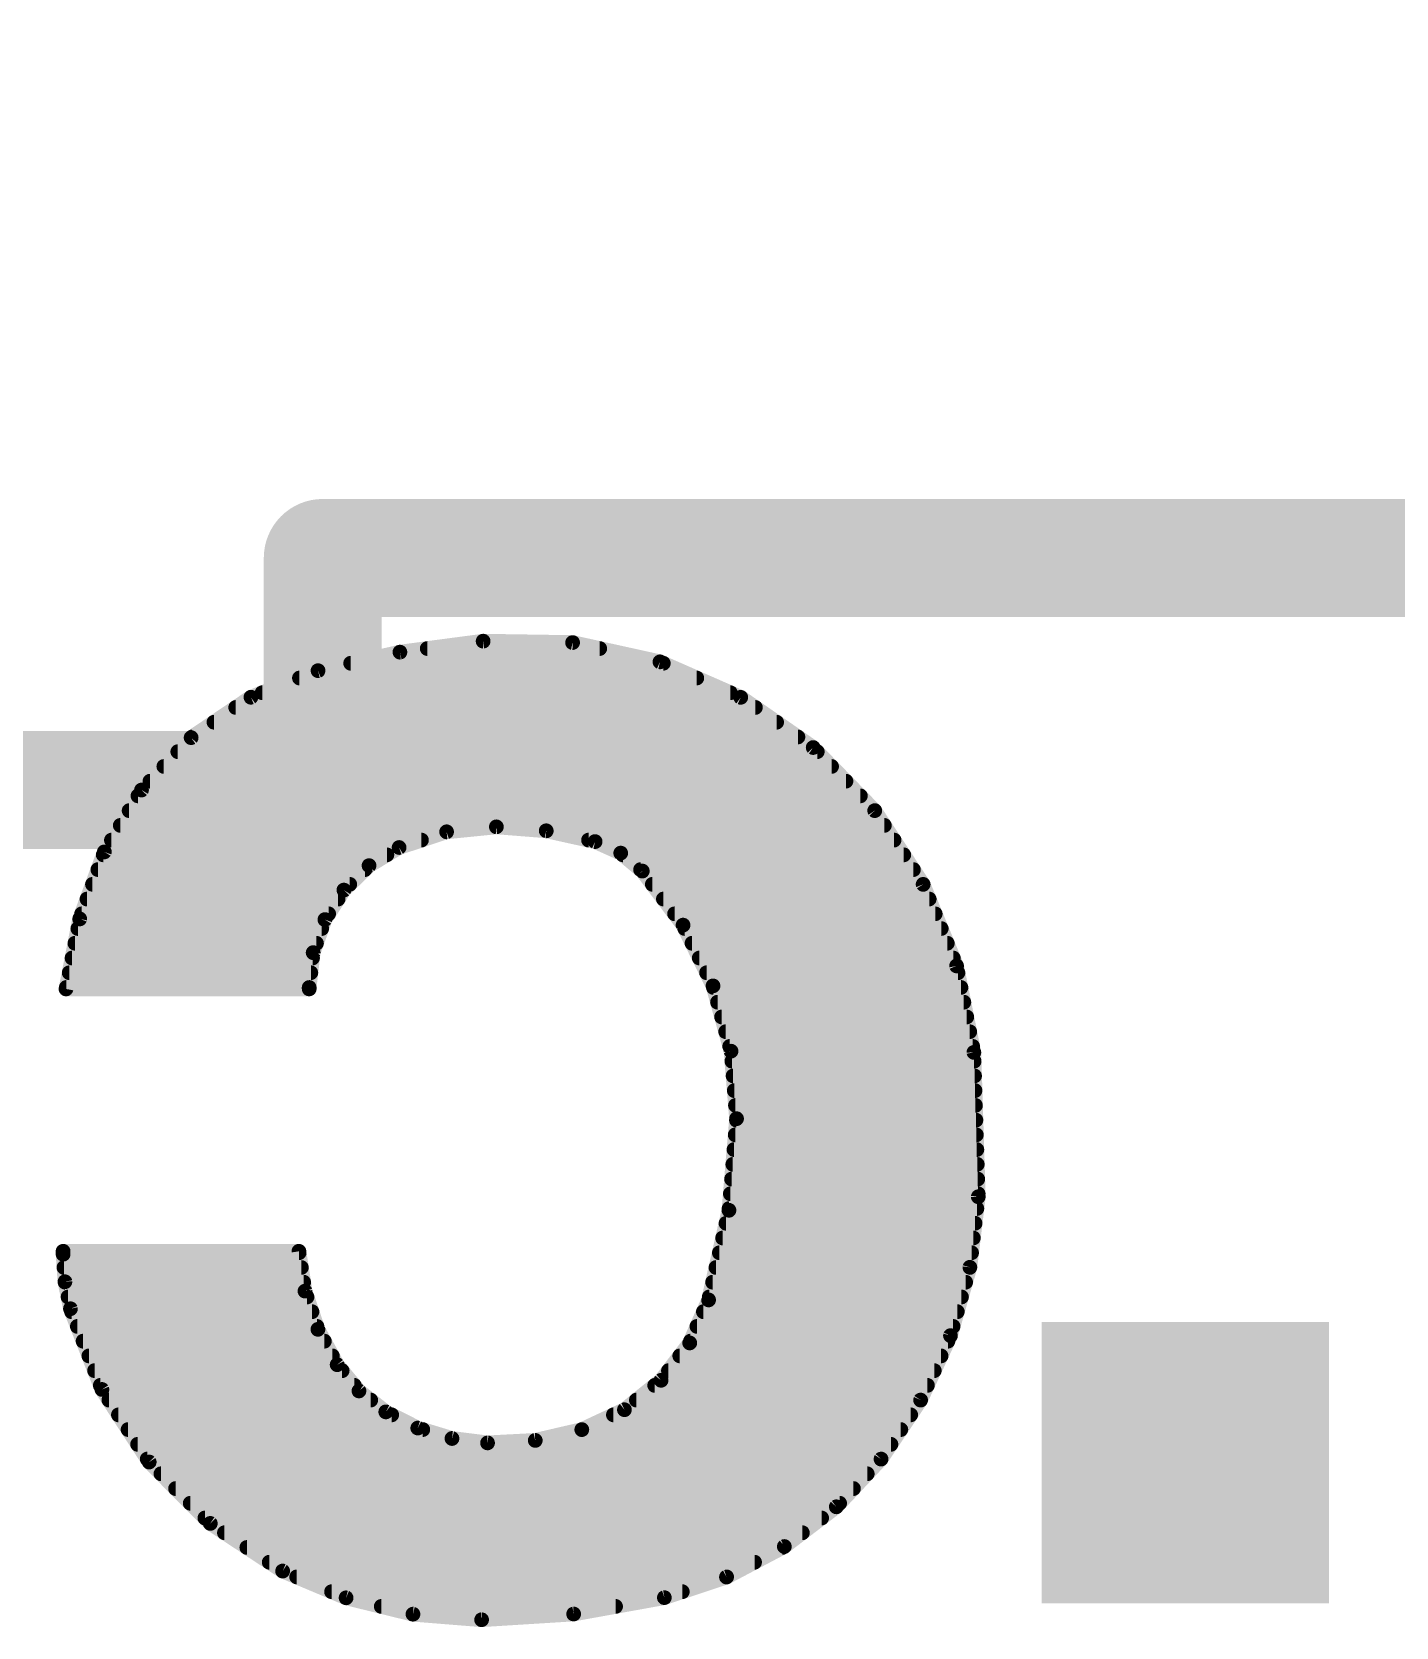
# Model space of a CAD drawing. Extents: x -0.1 to 38.2, y -26.7 to 20.4.
# Drawn here: x 14.549 to 16.9, y 1.412 to 4.162 of the extents above; entities that cross this region are included whole.
import ezdxf

# ---------------------------------------------------------------- set-up
doc = ezdxf.new("R2010")
doc.units = 0
for name, color, linetype in [('21', 41, 'CONTINUOUS'), ('22', 40, 'CONTINUOUS'), ('51', 53, 'CONTINUOUS')]:
    doc.layers.add(name, color=color, linetype=linetype)

# ---------------------------------------------------------------- blocks, each defined once
blk = doc.blocks.new('RECT')
blk.add_solid([(-0.5, -0.5), (0.5, -0.5), (-0.5, 0.5), (0.5, 0.5)])

msp = doc.modelspace()

# ---------------------------------------------------------------- linework, layer by layer
at = {"layer": '21', "const_width": 0.2032}
for points in [[(15.05, 2.855), (15.05, 3.255)], [(15.05, 3.255), (23.05, 3.255)], [(14.285, 2.855), (15.05, 2.855)]]:
    msp.add_lwpolyline(points, dxfattribs=at)
at = {"layer": '21', "const_width": 0.1016}
for points in [[(15.1008, 3.255, 1), (14.9992, 3.255)], [(15.05, 3.3058, 1), (15.05, 3.2042)], [(15.05, 2.8042, 1), (15.05, 2.9058)], [(14.9992, 2.855, 1), (15.1008, 2.855)]]:
    msp.add_lwpolyline(points, format="xyb", dxfattribs=at)
at = {"layer": '22', "const_width": 0.0254}
for points in [[(15.3264, 3.1115), (15.183, 3.0926)], [(15.2301, 3.0988), (15.5274, 3.0988)], [(15.4806, 3.1091), (15.3264, 3.1115)], [(15.6312, 3.0759), (15.4806, 3.1091)], [(15.183, 3.0926), (15.0419, 3.0607)], [(15.0981, 3.0734), (15.6369, 3.0734)], [(15.7703, 3.0148), (15.6312, 3.0759)], [(15.0419, 3.0607), (14.9262, 3.0149)], [(15.0098, 3.048), (15.6947, 3.048)], [(14.9262, 3.0149), (14.8232, 2.9453)], [(14.9456, 3.0226), (15.7525, 3.0226)], [(15.8952, 2.9282), (15.7703, 3.0148)], [(14.9, 2.9972), (15.7957, 2.9972)], [(14.8625, 2.9718), (15.8323, 2.9718)], [(14.8232, 2.9453), (14.7376, 2.855)], [(14.8249, 2.9464), (15.869, 2.9464)], [(14.8002, 2.921), (15.9023, 2.921)], [(16.0013, 2.8194), (15.8952, 2.9282)], [(14.7761, 2.8956), (15.927, 2.8956)], [(14.7376, 2.855), (14.6736, 2.7483)], [(14.7521, 2.8702), (15.9518, 2.8702)], [(14.7163, 2.8194), (16.0014, 2.8194)], [(14.7315, 2.8448), (15.9766, 2.8448)], [(16.0847, 2.6924), (16.0013, 2.8194)], [(14.701, 2.794), (16.018, 2.794)], [(14.6858, 2.7686), (15.2201, 2.7686)], [(15.1816, 2.7559), (15.2634, 2.7829)], [(15.2634, 2.7829), (15.3492, 2.7915)], [(15.3492, 2.7915), (15.4352, 2.7847)], [(15.4352, 2.7847), (15.5194, 2.7661)], [(15.5081, 2.7686), (16.0347, 2.7686)], [(15.5194, 2.7661), (15.5635, 2.7463)], [(14.6736, 2.7483), (14.6311, 2.6328)], [(14.6717, 2.7432), (15.1605, 2.7432)], [(15.1298, 2.7247), (15.1816, 2.7559)], [(15.5635, 2.7463), (15.6007, 2.7153)], [(15.5672, 2.7432), (16.0514, 2.7432)], [(14.6624, 2.7178), (15.1228, 2.7178)], [(15.0865, 2.6825), (15.1298, 2.7247)], [(15.5977, 2.7178), (16.0681, 2.7178)], [(15.6007, 2.7153), (15.671, 2.6221)], [(14.6531, 2.6924), (15.0966, 2.6924)], [(15.0538, 2.6316), (15.0865, 2.6825)], [(15.618, 2.6924), (16.0848, 2.6924)], [(16.1424, 2.5518), (16.0847, 2.6924)], [(14.6437, 2.667), (15.0765, 2.667)], [(15.6371, 2.667), (16.0952, 2.667)], [(14.6311, 2.6328), (14.6075, 2.5121)], [(14.6344, 2.6416), (15.0602, 2.6416)], [(15.0335, 2.5747), (15.0538, 2.6316)], [(15.6563, 2.6416), (16.1056, 2.6416)], [(14.6279, 2.6162), (15.0483, 2.6162)], [(15.671, 2.6221), (15.7226, 2.5174)], [(15.6739, 2.6162), (16.116, 2.6162)], [(14.6229, 2.5908), (15.0392, 2.5908)], [(15.0266, 2.5146), (15.0335, 2.5747)], [(15.6864, 2.5908), (16.1264, 2.5908)], [(14.6179, 2.5654), (15.0324, 2.5654)], [(15.6989, 2.5654), (16.1368, 2.5654)], [(16.1722, 2.4028), (16.1424, 2.5518)], [(14.613, 2.54), (15.0295, 2.54)], [(15.7114, 2.54), (16.1448, 2.54)], [(15.7226, 2.5174), (15.7537, 2.4049)], [(14.6075, 2.5121), (15.0266, 2.5121)], [(14.608, 2.5146), (15.0266, 2.5146)], [(15.0266, 2.5121), (15.0266, 2.5146)], [(15.7233, 2.5146), (16.1499, 2.5146)], [(15.7304, 2.4892), (16.1549, 2.4892)], [(15.7374, 2.4638), (16.16, 2.4638)], [(15.7444, 2.4384), (16.1651, 2.4384)], [(15.7514, 2.413), (16.1702, 2.413)], [(15.7537, 2.4049), (15.7632, 2.2885)], [(15.7551, 2.3876), (16.1727, 2.3876)], [(16.1798, 2.1539), (16.1722, 2.4028)], [(15.7572, 2.3622), (16.1734, 2.3622)], [(15.7593, 2.3368), (16.1742, 2.3368)], [(15.7613, 2.3114), (16.175, 2.3114)], [(15.7632, 2.2885), (15.7501, 2.1306)], [(15.763, 2.286), (16.1758, 2.286)], [(15.7609, 2.2606), (16.1765, 2.2606)], [(15.7588, 2.2352), (16.1773, 2.2352)], [(15.7567, 2.2098), (16.1781, 2.2098)], [(15.7546, 2.1844), (16.1789, 2.1844)], [(15.7503, 2.1336), (16.1774, 2.1336)], [(15.7525, 2.159), (16.1796, 2.159)], [(16.1653, 2.0323), (16.1798, 2.1539)], [(15.7501, 2.1306), (15.715, 1.9761)], [(15.745, 2.1082), (16.1743, 2.1082)], [(15.7392, 2.0828), (16.1713, 2.0828)], [(15.0089, 2.0599), (14.6025, 2.0599)], [(14.6025, 2.0599), (14.6025, 2.0549)], [(14.6025, 2.0574), (15.0093, 2.0574)], [(14.6025, 2.0549), (14.6057, 2.0075)], [(15.0195, 1.9912), (15.0089, 2.0599)], [(15.7335, 2.0574), (16.1683, 2.0574)], [(14.604, 2.032), (15.0132, 2.032)], [(15.7277, 2.032), (16.1652, 2.032)], [(16.1319, 1.9146), (16.1653, 2.0323)], [(14.6057, 2.0075), (14.6152, 1.9609)], [(14.6059, 2.0066), (15.0171, 2.0066)], [(15.7219, 2.0066), (16.158, 2.0066)], [(14.6111, 1.9812), (15.0228, 1.9812)], [(15.0417, 1.9254), (15.0195, 1.9912)], [(15.715, 1.9761), (15.6824, 1.9019)], [(15.7162, 1.9812), (16.1508, 1.9812)], [(14.6152, 1.9609), (14.6694, 1.8218)], [(14.6172, 1.9558), (15.0314, 1.9558)], [(15.7061, 1.9558), (16.1436, 1.9558)], [(14.6271, 1.9304), (15.04, 1.9304)], [(15.0749, 1.8644), (15.0417, 1.9254)], [(15.6949, 1.9304), (16.1364, 1.9304)], [(16.0804, 1.8035), (16.1319, 1.9146)], [(14.637, 1.905), (15.0528, 1.905)], [(15.6824, 1.9019), (15.6331, 1.8376)], [(15.6838, 1.905), (16.1274, 1.905)], [(14.6469, 1.8796), (15.0666, 1.8796)], [(15.1124, 1.8192), (15.0749, 1.8644)], [(15.6653, 1.8796), (16.1157, 1.8796)], [(14.6568, 1.8542), (15.0834, 1.8542)], [(15.6331, 1.8376), (15.5699, 1.7869)], [(15.6459, 1.8542), (16.1039, 1.8542)], [(14.6667, 1.8288), (15.1044, 1.8288)], [(14.6694, 1.8218), (14.7509, 1.6967)], [(14.6814, 1.8034), (15.1327, 1.8034)], [(15.1587, 1.7831), (15.1124, 1.8192)], [(15.5905, 1.8034), (16.0804, 1.8034)], [(15.6222, 1.8288), (16.0921, 1.8288)], [(16.0122, 1.7018), (16.0804, 1.8035)], [(14.6979, 1.778), (15.1688, 1.778)], [(15.2138, 1.7552), (15.1587, 1.7831)], [(15.5699, 1.7869), (15.4965, 1.7526)], [(15.551, 1.778), (16.0633, 1.778)], [(14.7145, 1.7526), (15.2224, 1.7526)], [(15.2728, 1.7373), (15.2138, 1.7552)], [(15.4965, 1.7526), (15.4163, 1.734)], [(15.4965, 1.7526), (16.0463, 1.7526)], [(14.731, 1.7272), (16.0292, 1.7272)], [(15.334, 1.7297), (15.2728, 1.7373)], [(15.4163, 1.734), (15.334, 1.7297)], [(14.7476, 1.7018), (16.0122, 1.7018)], [(14.7509, 1.6967), (14.8562, 1.5909)], [(15.9351, 1.6195), (16.0122, 1.7018)], [(14.7711, 1.6764), (15.9884, 1.6764)], [(14.7964, 1.651), (15.9646, 1.651)], [(14.8216, 1.6256), (15.9408, 1.6256)], [(15.8455, 1.5511), (15.9351, 1.6195)], [(14.8469, 1.6002), (15.9098, 1.6002)], [(14.8562, 1.5909), (14.9809, 1.5088)], [(14.8806, 1.5748), (15.8766, 1.5748)], [(14.9192, 1.5494), (15.8423, 1.5494)], [(15.7458, 1.4984), (15.8455, 1.5511)], [(14.9578, 1.524), (15.7942, 1.524)], [(14.9809, 1.5088), (15.0902, 1.4627)], [(15.0051, 1.4986), (15.7461, 1.4986)], [(15.0652, 1.4732), (15.6696, 1.4732)], [(15.6388, 1.463), (15.7458, 1.4984)], [(15.0902, 1.4627), (15.2055, 1.4344)], [(15.1509, 1.4478), (15.5546, 1.4478)], [(15.4824, 1.4348), (15.6388, 1.463)], [(15.2055, 1.4344), (15.3238, 1.4249)], [(15.3238, 1.4249), (15.4824, 1.4348)]]:
    msp.add_lwpolyline(points, dxfattribs=at)
at = {"layer": '22', "const_width": 0.0127}
for points in [[(15.2301, 3.1052, 1), (15.2301, 3.0925)], [(15.3265, 3.1178, 1), (15.3263, 3.1052)], [(15.3272, 3.1052, 1), (15.3256, 3.1178)], [(15.482, 3.1153, 1), (15.4792, 3.1029)], [(15.4805, 3.1028, 1), (15.4807, 3.1155)], [(15.5274, 3.0925, 1), (15.5274, 3.1052)], [(15.0981, 3.0798, 1), (15.0981, 3.0671)], [(15.1822, 3.0989, 1), (15.1838, 3.0863)], [(15.1844, 3.0864, 1), (15.1816, 3.0988)], [(15.6338, 3.0817, 1), (15.6286, 3.0701)], [(15.6298, 3.0697, 1), (15.6326, 3.0821)], [(15.6369, 3.0671, 1), (15.6369, 3.0798)], [(15.0098, 3.0543, 1), (15.0098, 3.0417)], [(15.0405, 3.0669, 1), (15.0433, 3.0545)], [(15.0442, 3.0548, 1), (15.0396, 3.0666)], [(15.6947, 3.0417, 1), (15.6947, 3.0543)], [(14.9239, 3.0208, 1), (14.9286, 3.009)], [(14.9298, 3.0097, 1), (14.9227, 3.0202)], [(14.9456, 3.029, 1), (14.9456, 3.0163)], [(15.7525, 3.0163, 1), (15.7525, 3.029)], [(15.7739, 3.02, 1), (15.7667, 3.0095)], [(15.7678, 3.0089, 1), (15.7729, 3.0206)], [(14.9, 3.0036, 1), (14.9, 2.9909)], [(15.7957, 2.9909, 1), (15.7957, 3.0036)], [(14.8625, 2.9781, 1), (14.8625, 2.9655)], [(15.8323, 2.9655, 1), (15.8323, 2.9781)], [(14.8196, 2.9505, 1), (14.8267, 2.94)], [(14.8249, 2.9527, 1), (14.8249, 2.9401)], [(14.8278, 2.9409, 1), (14.8186, 2.9496)], [(15.869, 2.9401, 1), (15.869, 2.9527)], [(14.8002, 2.9274, 1), (14.8002, 2.9147)], [(15.8998, 2.9326, 1), (15.8907, 2.9238)], [(15.8916, 2.923, 1), (15.8988, 2.9334)], [(15.9023, 2.9147, 1), (15.9023, 2.9274)], [(14.7761, 2.9019, 1), (14.7761, 2.8893)], [(15.927, 2.8893, 1), (15.927, 2.9019)], [(14.733, 2.8593, 1), (14.7422, 2.8506)], [(14.7431, 2.8517, 1), (14.7322, 2.8582)], [(14.7521, 2.8765, 1), (14.7521, 2.8639)], [(15.9518, 2.8639, 1), (15.9518, 2.8765)], [(14.7163, 2.8258, 1), (14.7163, 2.8131)], [(14.7315, 2.8512, 1), (14.7315, 2.8385)], [(15.9766, 2.8385, 1), (15.9766, 2.8512)], [(16.0066, 2.8229, 1), (15.996, 2.8159)], [(16.0014, 2.8131, 1), (16.0014, 2.8258)], [(14.701, 2.8003, 1), (14.701, 2.7877)], [(15.9968, 2.815, 1), (16.0059, 2.8239)], [(16.018, 2.7877, 1), (16.018, 2.8003)], [(14.6858, 2.775, 1), (14.6858, 2.7623)], [(15.2201, 2.7623, 1), (15.2201, 2.775)], [(15.2628, 2.7892, 1), (15.2641, 2.7766)], [(15.2654, 2.7769, 1), (15.2614, 2.789)], [(15.3497, 2.7978, 1), (15.3487, 2.7852)], [(15.3498, 2.7852, 1), (15.3486, 2.7978)], [(15.4365, 2.7909, 1), (15.4338, 2.7785)], [(15.4347, 2.7783, 1), (15.4357, 2.791)], [(15.5081, 2.775, 1), (15.5081, 2.7623)], [(15.522, 2.7719, 1), (15.5168, 2.7603)], [(15.518, 2.7599, 1), (15.5208, 2.7723)], [(16.0347, 2.7623, 1), (16.0347, 2.775)], [(14.6717, 2.7496, 1), (14.6717, 2.7369)], [(14.6682, 2.7516, 1), (14.679, 2.745)], [(14.6796, 2.7461, 1), (14.6676, 2.7505)], [(15.1605, 2.7369, 1), (15.1605, 2.7496)], [(15.1796, 2.7619, 1), (15.1836, 2.7499)], [(15.1849, 2.7505, 1), (15.1783, 2.7613)], [(15.5676, 2.7511, 1), (15.5595, 2.7414)], [(15.5672, 2.7496, 1), (15.5672, 2.7369)], [(15.5609, 2.7405, 1), (15.5661, 2.7521)], [(16.0514, 2.7369, 1), (16.0514, 2.7496)], [(14.6624, 2.7241, 1), (14.6624, 2.7115)], [(15.1228, 2.7115, 1), (15.1228, 2.7241)], [(15.1265, 2.7301, 1), (15.1331, 2.7192)], [(15.1342, 2.7201, 1), (15.1254, 2.7292)], [(15.5977, 2.7241, 1), (15.5977, 2.7115)], [(15.6058, 2.7191, 1), (15.5956, 2.7115)], [(15.5966, 2.7104, 1), (15.6048, 2.7202)], [(16.0681, 2.7115, 1), (16.0681, 2.7241)], [(14.6531, 2.6987, 1), (14.6531, 2.6861)], [(15.0918, 2.6791, 1), (15.0811, 2.6859)], [(15.0966, 2.6861, 1), (15.0966, 2.6987)], [(15.618, 2.6987, 1), (15.618, 2.6861)], [(16.0906, 2.6948, 1), (16.0789, 2.69)], [(16.0794, 2.6889, 1), (16.0901, 2.6959)], [(16.0848, 2.6861, 1), (16.0848, 2.6987)], [(14.6437, 2.6734, 1), (14.6437, 2.6607)], [(15.0765, 2.6607, 1), (15.0765, 2.6734)], [(15.082, 2.6871, 1), (15.0909, 2.678)], [(15.6371, 2.6734, 1), (15.6371, 2.6607)], [(16.0952, 2.6607, 1), (16.0952, 2.6734)], [(14.6252, 2.635, 1), (14.6371, 2.6306)], [(14.6374, 2.6316, 1), (14.6249, 2.6341)], [(14.6344, 2.6479, 1), (14.6344, 2.6353)], [(15.0484, 2.6351, 1), (15.0591, 2.6282)], [(15.0598, 2.6295, 1), (15.0478, 2.6338)], [(15.0602, 2.6353, 1), (15.0602, 2.6479)], [(15.6563, 2.6479, 1), (15.6563, 2.6353)], [(16.1056, 2.6353, 1), (16.1056, 2.6479)], [(14.6279, 2.6225, 1), (14.6279, 2.6099)], [(15.0483, 2.6099, 1), (15.0483, 2.6225)], [(15.6767, 2.6249, 1), (15.6653, 2.6193)], [(15.6659, 2.6183, 1), (15.6761, 2.6259)], [(15.6739, 2.6225, 1), (15.6739, 2.6099)], [(16.116, 2.6099, 1), (16.116, 2.6225)], [(14.6229, 2.5972, 1), (14.6229, 2.5845)], [(15.0398, 2.574, 1), (15.0272, 2.5754)], [(15.0392, 2.5845, 1), (15.0392, 2.5972)], [(15.6864, 2.5972, 1), (15.6864, 2.5845)], [(16.1264, 2.5845, 1), (16.1264, 2.5972)], [(14.6179, 2.5717, 1), (14.6179, 2.5591)], [(15.0275, 2.5768, 1), (15.0395, 2.5725)], [(15.0324, 2.5591, 1), (15.0324, 2.5717)], [(15.6989, 2.5717, 1), (15.6989, 2.5591)], [(16.1486, 2.5531, 1), (16.1362, 2.5506)], [(16.1365, 2.5494, 1), (16.1483, 2.5542)], [(16.1368, 2.5591, 1), (16.1368, 2.5717)], [(14.613, 2.5463, 1), (14.613, 2.5337)], [(15.0295, 2.5337, 1), (15.0295, 2.5463)], [(15.7114, 2.5463, 1), (15.7114, 2.5337)], [(15.7287, 2.5191, 1), (15.7165, 2.5157)], [(16.1448, 2.5337, 1), (16.1448, 2.5463)], [(14.6075, 2.5185, 1), (14.6075, 2.5058)], [(14.6013, 2.5133, 1), (14.6137, 2.5109)], [(14.608, 2.521, 1), (14.608, 2.5083)], [(15.0203, 2.5153, 1), (15.0329, 2.5139)], [(15.0329, 2.5146, 1), (15.0203, 2.5146)], [(15.0203, 2.5121, 1), (15.0329, 2.5121)], [(15.0266, 2.5083, 1), (15.0266, 2.521)], [(15.0266, 2.5058, 1), (15.0266, 2.5185)], [(15.7233, 2.521, 1), (15.7233, 2.5083)], [(15.7169, 2.5146, 1), (15.7283, 2.5202)], [(16.1499, 2.5083, 1), (16.1499, 2.521)], [(15.7304, 2.4956, 1), (15.7304, 2.4829)], [(15.7374, 2.4701, 1), (15.7374, 2.4575)], [(16.1549, 2.4829, 1), (16.1549, 2.4956)], [(16.16, 2.4575, 1), (16.16, 2.4701)], [(15.7444, 2.4447, 1), (15.7444, 2.4321)], [(16.1651, 2.4321, 1), (16.1651, 2.4447)], [(15.7514, 2.4194, 1), (15.7514, 2.4067)], [(16.1702, 2.4067, 1), (16.1702, 2.4194)], [(15.76, 2.4054, 1), (15.7474, 2.4043)], [(15.7476, 2.4032, 1), (15.7598, 2.4065)], [(15.7551, 2.3939, 1), (15.7551, 2.3813)], [(16.1785, 2.403, 1), (16.1659, 2.4026)], [(16.166, 2.4016, 1), (16.1784, 2.404)], [(16.1727, 2.3813, 1), (16.1727, 2.3939)], [(15.7572, 2.3685, 1), (15.7572, 2.3559)], [(16.1734, 2.3559, 1), (16.1734, 2.3685)], [(15.7593, 2.3432, 1), (15.7593, 2.3305)], [(16.1742, 2.3305, 1), (16.1742, 2.3432)], [(15.7613, 2.3177, 1), (15.7613, 2.3051)], [(16.175, 2.3051, 1), (16.175, 2.3177)], [(15.763, 2.2923, 1), (15.763, 2.2797)], [(15.7695, 2.288, 1), (15.7569, 2.289)], [(15.7569, 2.288, 1), (15.7695, 2.289)], [(16.1758, 2.2797, 1), (16.1758, 2.2923)], [(15.7609, 2.267, 1), (15.7609, 2.2543)], [(16.1765, 2.2543, 1), (16.1765, 2.267)], [(15.7588, 2.2416, 1), (15.7588, 2.2289)], [(16.1773, 2.2289, 1), (16.1773, 2.2416)], [(15.7567, 2.2161, 1), (15.7567, 2.2035)], [(16.1781, 2.2035, 1), (16.1781, 2.2161)], [(15.7546, 2.1907, 1), (15.7546, 2.1781)], [(16.1789, 2.1781, 1), (16.1789, 2.1907)], [(15.7503, 2.1399, 1), (15.7503, 2.1273)], [(15.7525, 2.1654, 1), (15.7525, 2.1527)], [(16.1861, 2.1531, 1), (16.1735, 2.1547)], [(16.1735, 2.1537, 1), (16.1861, 2.1541)], [(16.1774, 2.1273, 1), (16.1774, 2.1399)], [(16.1796, 2.1527, 1), (16.1796, 2.1654)], [(15.745, 2.1145, 1), (15.745, 2.1019)], [(15.7438, 2.1311, 1), (15.7564, 2.1301)], [(15.7563, 2.1292, 1), (15.7439, 2.132)], [(16.1743, 2.1019, 1), (16.1743, 2.1145)], [(15.7392, 2.0892, 1), (15.7392, 2.0765)], [(16.1713, 2.0765, 1), (16.1713, 2.0892)], [(14.6025, 2.0663, 1), (14.6025, 2.0536)], [(14.6088, 2.0553, 1), (14.5962, 2.0545)], [(14.6089, 2.0599, 1), (14.5962, 2.0599)], [(14.6025, 2.0637, 1), (14.6025, 2.0511)], [(15.0152, 2.0609, 1), (15.0026, 2.0589)], [(15.0089, 2.0536, 1), (15.0089, 2.0663)], [(15.0093, 2.0511, 1), (15.0093, 2.0637)], [(15.7335, 2.0637, 1), (15.7335, 2.0511)], [(16.1683, 2.0511, 1), (16.1683, 2.0637)], [(14.5962, 2.0549, 1), (14.6089, 2.0549)], [(14.604, 2.0383, 1), (14.604, 2.0257)], [(15.0132, 2.0257, 1), (15.0132, 2.0383)], [(15.7277, 2.0383, 1), (15.7277, 2.0257)], [(16.159, 2.0331, 1), (16.1716, 2.0316)], [(16.1714, 2.0306, 1), (16.1592, 2.0341)], [(16.1652, 2.0257, 1), (16.1652, 2.0383)], [(14.6119, 2.0087, 1), (14.5995, 2.0062)], [(14.5994, 2.007, 1), (14.612, 2.0079)], [(14.6059, 2.013, 1), (14.6059, 2.0003)], [(15.0171, 2.0003, 1), (15.0171, 2.013)], [(15.7219, 2.013, 1), (15.7219, 2.0003)], [(16.158, 2.0003, 1), (16.158, 2.013)], [(14.6111, 1.9876, 1), (14.6111, 1.9748)], [(15.0255, 1.9933, 1), (15.0134, 1.9892)], [(15.0132, 1.9903, 1), (15.0257, 1.9922)], [(15.0228, 1.9748, 1), (15.0228, 1.9876)], [(15.7088, 1.9775, 1), (15.7212, 1.9747)], [(15.7208, 1.9735, 1), (15.7092, 1.9787)], [(15.7162, 1.9876, 1), (15.7162, 1.9748)], [(16.1508, 1.9748, 1), (16.1508, 1.9876)], [(14.6211, 1.9632, 1), (14.6093, 1.9586)], [(14.609, 1.9596, 1), (14.6214, 1.9622)], [(14.6172, 1.9622, 1), (14.6172, 1.9494)], [(15.0314, 1.9494, 1), (15.0314, 1.9622)], [(15.7061, 1.9622, 1), (15.7061, 1.9494)], [(16.1436, 1.9494, 1), (16.1436, 1.9622)], [(14.6271, 1.9368, 1), (14.6271, 1.9241)], [(15.0473, 1.9284, 1), (15.0361, 1.9224)], [(15.0357, 1.9234, 1), (15.0477, 1.9274)], [(15.04, 1.9241, 1), (15.04, 1.9368)], [(15.6949, 1.9368, 1), (15.6949, 1.9241)], [(16.1376, 1.9119, 1), (16.1261, 1.9172)], [(16.1364, 1.9241, 1), (16.1364, 1.9368)], [(14.637, 1.9114, 1), (14.637, 1.8986)], [(15.0528, 1.8986, 1), (15.0528, 1.9114)], [(15.6766, 1.9045, 1), (15.6882, 1.8994)], [(15.6838, 1.9114, 1), (15.6838, 1.8986)], [(15.6875, 1.898, 1), (15.6774, 1.9058)], [(16.1258, 1.9163, 1), (16.138, 1.9128)], [(16.1274, 1.8986, 1), (16.1274, 1.9114)], [(14.6469, 1.886, 1), (14.6469, 1.8733)], [(15.0666, 1.8733, 1), (15.0666, 1.886)], [(15.0798, 1.8685, 1), (15.07, 1.8603)], [(15.0693, 1.8614, 1), (15.0805, 1.8674)], [(15.6653, 1.886, 1), (15.6653, 1.8733)], [(16.1157, 1.8733, 1), (16.1157, 1.886)], [(14.6568, 1.8606, 1), (14.6568, 1.8478)], [(15.0834, 1.8478, 1), (15.0834, 1.8606)], [(15.6281, 1.8415, 1), (15.6382, 1.8337)], [(15.6371, 1.8326, 1), (15.6291, 1.8425)], [(15.6459, 1.8606, 1), (15.6459, 1.8478)], [(16.1039, 1.8478, 1), (16.1039, 1.8606)], [(14.6667, 1.8352, 1), (14.6667, 1.8224)], [(14.6747, 1.8253, 1), (14.6641, 1.8183)], [(14.6635, 1.8195, 1), (14.6753, 1.8241)], [(14.6814, 1.8098, 1), (14.6814, 1.7971)], [(15.1044, 1.8224, 1), (15.1044, 1.8352)], [(15.1163, 1.8242, 1), (15.1085, 1.8142)], [(15.1075, 1.8152, 1), (15.1173, 1.8233)], [(15.1327, 1.7971, 1), (15.1327, 1.8098)], [(15.5905, 1.8098, 1), (15.5905, 1.7971)], [(15.6222, 1.8352, 1), (15.6222, 1.8224)], [(16.0857, 1.7999, 1), (16.0751, 1.807)], [(16.0804, 1.7971, 1), (16.0804, 1.8098)], [(16.0921, 1.8224, 1), (16.0921, 1.8352)], [(14.6979, 1.7844, 1), (14.6979, 1.7716)], [(15.1616, 1.7888, 1), (15.1558, 1.7774)], [(15.1548, 1.7781, 1), (15.1626, 1.7881)], [(15.1688, 1.7716, 1), (15.1688, 1.7844)], [(15.551, 1.7844, 1), (15.551, 1.7716)], [(15.566, 1.7918, 1), (15.5739, 1.7819)], [(15.5726, 1.7811, 1), (15.5673, 1.7926)], [(16.0633, 1.7716, 1), (16.0633, 1.7844)], [(16.0747, 1.8061, 1), (16.0862, 1.8008)], [(14.7145, 1.759, 1), (14.7145, 1.7463)], [(15.2156, 1.7613, 1), (15.2119, 1.7492)], [(15.2109, 1.7496, 1), (15.2166, 1.7609)], [(15.2224, 1.7463, 1), (15.2224, 1.759)], [(15.4965, 1.759, 1), (15.4965, 1.7463)], [(15.4938, 1.7584, 1), (15.4992, 1.7468)], [(15.4979, 1.7464, 1), (15.4951, 1.7588)], [(16.0463, 1.7463, 1), (16.0463, 1.759)], [(14.731, 1.7336, 1), (14.731, 1.7208)], [(15.2735, 1.7436, 1), (15.272, 1.731)], [(15.2709, 1.7312, 1), (15.2746, 1.7433)], [(15.3337, 1.736, 1), (15.3343, 1.7234)], [(15.3332, 1.7234, 1), (15.3348, 1.736)], [(15.4148, 1.7401, 1), (15.4177, 1.7278)], [(15.4166, 1.7276, 1), (15.4159, 1.7403)], [(16.0292, 1.7208, 1), (16.0292, 1.7336)], [(14.7476, 1.7082, 1), (14.7476, 1.6954)], [(14.7554, 1.7012, 1), (14.7464, 1.6922)], [(14.7456, 1.6932, 1), (14.7562, 1.7002)], [(16.0069, 1.7053, 1), (16.0175, 1.6983)], [(16.0168, 1.6975, 1), (16.0076, 1.7061)], [(16.0122, 1.6954, 1), (16.0122, 1.7082)], [(14.7711, 1.6828, 1), (14.7711, 1.6701)], [(15.9884, 1.6701, 1), (15.9884, 1.6828)], [(14.7964, 1.6574, 1), (14.7964, 1.6446)], [(15.9646, 1.6446, 1), (15.9646, 1.6574)], [(14.8216, 1.632, 1), (14.8216, 1.6193)], [(15.9305, 1.6238, 1), (15.9398, 1.6152)], [(15.939, 1.6145, 1), (15.9313, 1.6246)], [(15.9408, 1.6193, 1), (15.9408, 1.632)], [(14.8469, 1.6066, 1), (14.8469, 1.5938)], [(14.8597, 1.5962, 1), (14.8527, 1.5856)], [(14.8517, 1.5864, 1), (14.8607, 1.5954)], [(15.9098, 1.5938, 1), (15.9098, 1.6066)], [(14.8806, 1.5812, 1), (14.8806, 1.5684)], [(15.8766, 1.5684, 1), (15.8766, 1.5812)], [(14.9192, 1.5558, 1), (14.9192, 1.5431)], [(15.8417, 1.5561, 1), (15.8494, 1.546)], [(15.8423, 1.5431, 1), (15.8423, 1.5558)], [(15.8485, 1.5455, 1), (15.8426, 1.5567)], [(14.9578, 1.5304, 1), (14.9578, 1.5176)], [(14.9834, 1.5147, 1), (14.9784, 1.5029)], [(14.9774, 1.5035, 1), (14.9844, 1.5141)], [(15.7942, 1.5176, 1), (15.7942, 1.5304)], [(15.0051, 1.505, 1), (15.0051, 1.4923)], [(15.0652, 1.4796, 1), (15.0652, 1.4668)], [(15.6696, 1.4668, 1), (15.6696, 1.4796)], [(15.7429, 1.5041, 1), (15.7488, 1.4928)], [(15.7478, 1.4924, 1), (15.7438, 1.5045)], [(15.7461, 1.4923, 1), (15.7461, 1.505)], [(15.0917, 1.4688, 1), (15.0887, 1.4565)], [(15.0878, 1.4568, 1), (15.0927, 1.4685)], [(15.1509, 1.4542, 1), (15.1509, 1.4414)], [(15.5546, 1.4414, 1), (15.5546, 1.4542)], [(15.6368, 1.469, 1), (15.6408, 1.457)], [(15.6399, 1.4568, 1), (15.6377, 1.4692)], [(15.206, 1.4408, 1), (15.205, 1.4281)], [(15.204, 1.4283, 1), (15.207, 1.4406)], [(15.3234, 1.4312, 1), (15.3242, 1.4186)], [(15.3233, 1.4186, 1), (15.3243, 1.4312)], [(15.4813, 1.441, 1), (15.4835, 1.4285)], [(15.4828, 1.4284, 1), (15.482, 1.4411)]]:
    msp.add_lwpolyline(points, format="xyb", dxfattribs=at)
at = {"layer": '51', "const_width": 0.127}
msp.add_lwpolyline([(19.05, 4.195, 1), (19.05, 12.195, 1), (19.05, 4.195)], format="xyb", dxfattribs=at)

# ---------------------------------------------------------------- block references
at = {"layer": '22', "xscale": 0.4953, "yscale": 0.4851, "rotation": 180}
msp.add_blockref('RECT', (16.5367, 1.6955), dxfattribs=at)

doc.saveas('drawing.dxf')
